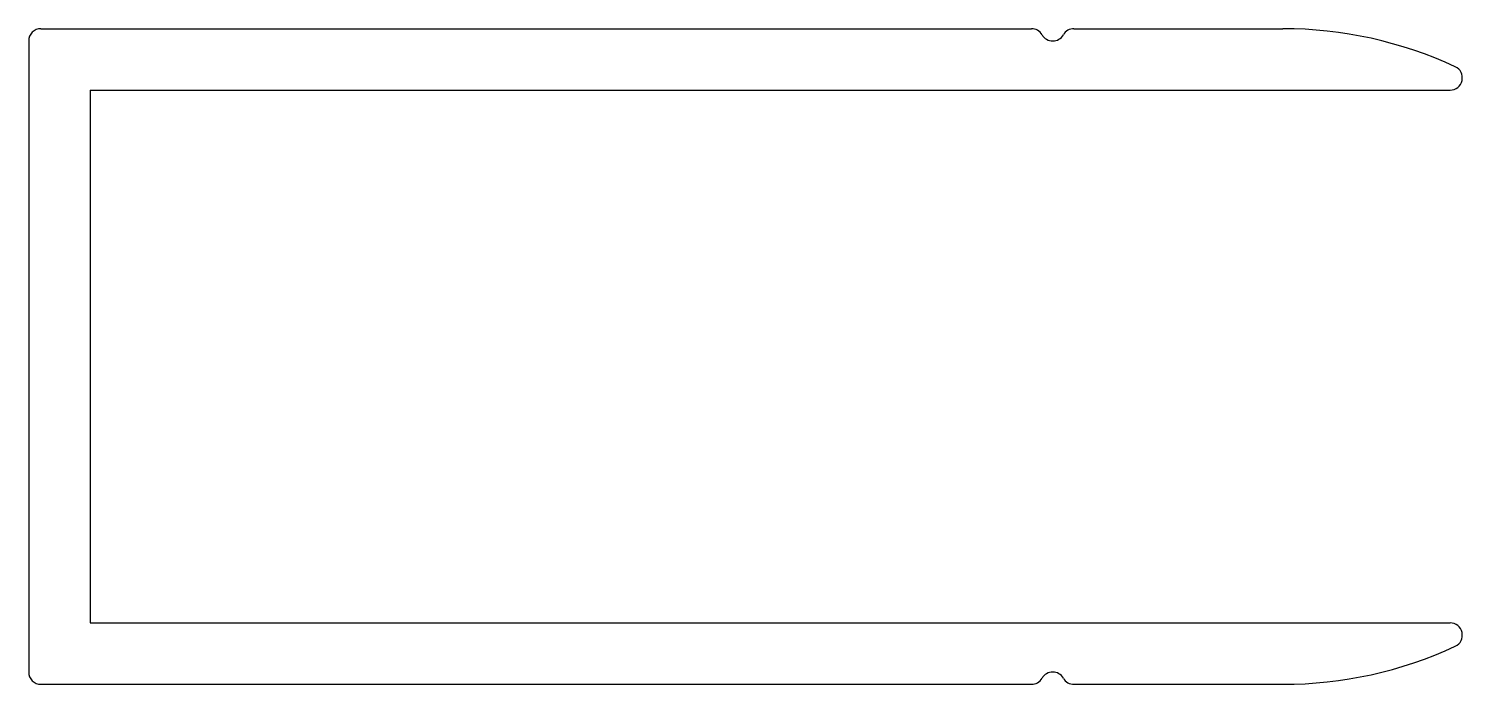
# Model space of a CAD drawing. Extents: x 2076.3 to 2111.3, y 1654.9 to 1670.9.
import ezdxf

# ---------------------------------------------------------------- set-up
doc = ezdxf.new("R2010")
doc.units = 0
doc.layers.get('0').update_dxf_attribs({"linetype": 'CONTINUOUS'})

msp = doc.modelspace()

# ---------------------------------------------------------------- linework, layer by layer
for p, q in [((2076.337, 1670.556), (2076.337, 1655.156)), ((2076.637, 1670.856), (2100.817, 1670.856)), ((2101.856, 1670.856), (2106.956, 1670.856)), ((2077.837, 1669.356), (2077.837, 1656.356)), ((2077.837, 1669.356), (2111.037, 1669.356)), ((2077.837, 1656.356), (2111.037, 1656.356)), ((2076.637, 1654.856), (2100.817, 1654.856)), ((2101.856, 1654.856), (2106.956, 1654.856))]:
    msp.add_line(p, q)
for centre, radius, start, end in [((2076.637, 1670.556), 0.3, 90, 180), ((2100.817, 1670.556), 0.3, 30, 90), ((2101.337, 1670.856), 0.3, 210, 330), ((2101.856, 1670.556), 0.3, 90, 150), ((2106.956, 1660.856), 10, 65.1235, 90), ((2111.037, 1669.656), 0.3, 270, 65.1235), ((2111.037, 1656.056), 0.3, 294.8765, 90), ((2106.956, 1664.856), 10, 270, 294.8765), ((2076.637, 1655.156), 0.3, 180, 270), ((2101.337, 1654.856), 0.3, 30, 150), ((2100.817, 1655.156), 0.3, 270, 330), ((2101.856, 1655.156), 0.3, 210, 270)]:
    msp.add_arc(centre, radius, start, end)

doc.saveas('drawing.dxf')
